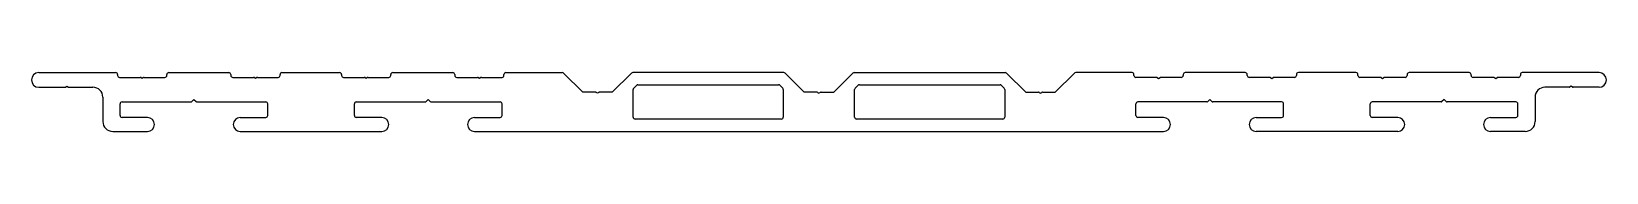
# Model space of a CAD drawing. Extents: x 2949 to 3269, y 1624 to 1636.
import ezdxf

# ---------------------------------------------------------------- set-up
doc = ezdxf.new("R2010")
doc.units = 0
doc.layers.get('0').update_dxf_attribs({"linetype": 'CONTINUOUS'})

msp = doc.modelspace()

# ---------------------------------------------------------------- linework, layer by layer
at = {"color": 0}
for p, q in [((2950.53, 1635.94), (2966.13, 1635.94)), ((2966.53, 1635.54), (2966.53, 1635.34)), ((2976.53, 1635.34), (2976.53, 1635.54)), ((2976.93, 1635.94), (2989.13, 1635.94)), ((2989.53, 1635.54), (2989.53, 1635.34)), ((2999.53, 1635.34), (2999.53, 1635.54)), ((2999.93, 1635.94), (3011.63, 1635.94)), ((3012.03, 1635.54), (3012.03, 1635.34)), ((3022.03, 1635.34), (3022.03, 1635.54)), ((3022.43, 1635.94), (3034.63, 1635.94)), ((3035.03, 1635.54), (3035.03, 1635.34)), ((3045.03, 1635.34), (3045.03, 1635.54)), ((3045.43, 1635.94), (3056.87, 1635.94)), ((3061.03, 1631.94), (3057.15, 1635.82)), ((3067.03, 1631.94), (3070.92, 1635.82)), ((3101.87, 1635.94), (3071.2, 1635.94)), ((3106.03, 1631.94), (3102.15, 1635.82)), ((3112.03, 1631.94), (3115.92, 1635.82)), ((3116.2, 1635.94), (3146.87, 1635.94)), ((3151.03, 1631.94), (3147.15, 1635.82)), ((3157.03, 1631.94), (3160.92, 1635.82)), ((3172.63, 1635.94), (3161.2, 1635.94)), ((3173.03, 1635.34), (3173.03, 1635.54)), ((3183.03, 1635.54), (3183.03, 1635.34)), ((3195.63, 1635.94), (3183.43, 1635.94)), ((3196.03, 1635.34), (3196.03, 1635.54)), ((3206.03, 1635.54), (3206.03, 1635.34)), ((3218.13, 1635.94), (3206.43, 1635.94)), ((3218.53, 1635.34), (3218.53, 1635.54)), ((3228.53, 1635.54), (3228.53, 1635.34)), ((3241.13, 1635.94), (3228.93, 1635.94)), ((3241.53, 1635.34), (3241.53, 1635.54)), ((3251.53, 1635.54), (3251.53, 1635.34)), ((3267.53, 1635.94), (3251.93, 1635.94)), ((2950.53, 1632.94), (2955.82, 1632.94)), ((2955.95, 1632.97), (2956.23, 1633.14)), ((2956.23, 1633.14), (2956.52, 1632.97)), ((2956.65, 1632.94), (2961.53, 1632.94)), ((2966.93, 1634.94), (2971.12, 1634.94)), ((2971.53, 1634.74), (2971.25, 1634.9)), ((2971.82, 1634.9), (2971.53, 1634.74)), ((2971.95, 1634.94), (2976.13, 1634.94)), ((2989.93, 1634.94), (2994.12, 1634.94)), ((2994.53, 1634.74), (2994.25, 1634.9)), ((2994.82, 1634.9), (2994.53, 1634.74)), ((2994.95, 1634.94), (2999.13, 1634.94)), ((3012.43, 1634.94), (3016.62, 1634.94)), ((3017.03, 1634.74), (3016.75, 1634.9)), ((3017.32, 1634.9), (3017.03, 1634.74)), ((3017.45, 1634.94), (3021.63, 1634.94)), ((3035.43, 1634.94), (3039.62, 1634.94)), ((3040.03, 1634.74), (3039.75, 1634.9)), ((3040.32, 1634.9), (3040.03, 1634.74)), ((3040.45, 1634.94), (3044.63, 1634.94)), ((3071.28, 1626.84), (3071.28, 1632.48)), ((3071.4, 1632.77), (3071.95, 1633.32)), ((3072.24, 1633.44), (3100.83, 1633.44)), ((3101.12, 1633.32), (3101.67, 1632.77)), ((3101.78, 1632.48), (3101.78, 1626.84)), ((3116.28, 1626.84), (3116.28, 1632.48)), ((3116.4, 1632.77), (3116.95, 1633.32)), ((3117.24, 1633.44), (3145.83, 1633.44)), ((3146.12, 1633.32), (3146.67, 1632.77)), ((3146.78, 1632.48), (3146.78, 1626.84)), ((3177.62, 1634.94), (3173.43, 1634.94)), ((3177.75, 1634.9), (3178.03, 1634.74)), ((3178.03, 1634.74), (3178.32, 1634.9)), ((3182.63, 1634.94), (3178.45, 1634.94)), ((3200.62, 1634.94), (3196.43, 1634.94)), ((3200.75, 1634.9), (3201.03, 1634.74)), ((3201.03, 1634.74), (3201.32, 1634.9)), ((3205.63, 1634.94), (3201.45, 1634.94)), ((3223.12, 1634.94), (3218.93, 1634.94)), ((3223.25, 1634.9), (3223.53, 1634.74)), ((3223.53, 1634.74), (3223.82, 1634.9)), ((3228.13, 1634.94), (3223.95, 1634.94)), ((3246.12, 1634.94), (3241.93, 1634.94)), ((3246.25, 1634.9), (3246.53, 1634.74)), ((3246.53, 1634.74), (3246.82, 1634.9)), ((3251.13, 1634.94), (3246.95, 1634.94)), ((3261.42, 1632.94), (3256.53, 1632.94)), ((3261.83, 1633.14), (3261.55, 1632.97)), ((3262.12, 1632.97), (3261.83, 1633.14)), ((3267.53, 1632.94), (3262.25, 1632.94)), ((2963.53, 1630.94), (2963.53, 1625.94)), ((2967.03, 1627.19), (2967.03, 1629.54)), ((2967.43, 1629.94), (2981.43, 1629.94)), ((2981.61, 1630.01), (2982.03, 1630.44)), ((2982.03, 1630.44), (2982.46, 1630.01)), ((2982.64, 1629.94), (2996.63, 1629.94)), ((2997.03, 1627.19), (2997.03, 1629.54)), ((3014.63, 1627.19), (3014.63, 1629.54)), ((3015.03, 1629.94), (3029.03, 1629.94)), ((3029.21, 1630.01), (3029.63, 1630.44)), ((3029.63, 1630.44), (3030.06, 1630.01)), ((3030.24, 1629.94), (3044.23, 1629.94)), ((3044.63, 1627.19), (3044.63, 1629.54)), ((3063.62, 1631.94), (3061.03, 1631.94)), ((3064.03, 1631.74), (3063.75, 1631.9)), ((3064.32, 1631.9), (3064.03, 1631.74)), ((3067.03, 1631.94), (3064.45, 1631.94)), ((3108.62, 1631.94), (3106.03, 1631.94)), ((3108.75, 1631.9), (3109.03, 1631.74)), ((3109.32, 1631.9), (3109.03, 1631.74)), ((3109.45, 1631.94), (3112.03, 1631.94)), ((3151.03, 1631.94), (3153.62, 1631.94)), ((3153.75, 1631.9), (3154.03, 1631.74)), ((3154.03, 1631.74), (3154.32, 1631.9)), ((3154.45, 1631.94), (3157.03, 1631.94)), ((3173.43, 1627.19), (3173.43, 1629.54)), ((3187.83, 1629.94), (3173.83, 1629.94)), ((3188.43, 1630.44), (3188.01, 1630.01)), ((3188.86, 1630.01), (3188.43, 1630.44)), ((3203.03, 1629.94), (3189.04, 1629.94)), ((3203.43, 1627.19), (3203.43, 1629.54)), ((3221.03, 1627.19), (3221.03, 1629.54)), ((3235.43, 1629.94), (3221.43, 1629.94)), ((3236.03, 1630.44), (3235.61, 1630.01)), ((3236.46, 1630.01), (3236.03, 1630.44)), ((3250.63, 1629.94), (3236.64, 1629.94)), ((3251.03, 1627.19), (3251.03, 1629.54)), ((3254.53, 1630.94), (3254.53, 1625.94)), ((2972.61, 1626.79), (2967.43, 1626.79)), ((2991.46, 1626.79), (2996.63, 1626.79)), ((3020.21, 1626.79), (3015.03, 1626.79)), ((3039.06, 1626.79), (3044.23, 1626.79)), ((3101.38, 1626.44), (3071.68, 1626.44)), ((3146.38, 1626.44), (3116.68, 1626.44)), ((3179.01, 1626.79), (3173.83, 1626.79)), ((3197.86, 1626.79), (3203.03, 1626.79)), ((3226.61, 1626.79), (3221.43, 1626.79)), ((3245.46, 1626.79), (3250.63, 1626.79)), ((2965.53, 1623.94), (2972.61, 1623.94)), ((2991.46, 1623.94), (3020.21, 1623.94)), ((3039.06, 1623.94), (3179.01, 1623.94)), ((3226.61, 1623.94), (3197.86, 1623.94)), ((3252.53, 1623.94), (3245.46, 1623.94))]:
    msp.add_line(p, q, dxfattribs=at)
for centre, radius, start, end in [((2950.53, 1634.44), 1.5, 90, 270), ((2966.13, 1635.54), 0.4, 0, 90), ((2966.93, 1635.34), 0.4, 180, 270), ((2976.13, 1635.34), 0.4, 270, 0), ((2976.93, 1635.54), 0.4, 90, 180), ((2989.13, 1635.54), 0.4, 0, 90), ((2989.93, 1635.34), 0.4, 180, 270), ((2999.13, 1635.34), 0.4, 270, 0), ((2999.93, 1635.54), 0.4, 90, 180), ((3011.63, 1635.54), 0.4, 0, 90), ((3012.43, 1635.34), 0.4, 180, 270), ((3021.63, 1635.34), 0.4, 270, 0), ((3022.43, 1635.54), 0.4, 90, 180), ((3034.63, 1635.54), 0.4, 0, 90), ((3035.43, 1635.34), 0.4, 180, 270), ((3044.63, 1635.34), 0.4, 270, 0), ((3045.43, 1635.54), 0.4, 90, 180), ((3056.87, 1635.54), 0.4, 45, 90), ((3071.2, 1635.54), 0.4, 90, 135), ((3101.87, 1635.54), 0.4, 45, 90), ((3116.2, 1635.54), 0.4, 90, 135), ((3146.87, 1635.54), 0.4, 45, 90), ((3161.2, 1635.54), 0.4, 90, 135), ((3172.63, 1635.54), 0.4, 0, 90), ((3173.43, 1635.34), 0.4, 180, 270), ((3182.63, 1635.34), 0.4, 270, 0), ((3183.43, 1635.54), 0.4, 90, 180), ((3195.63, 1635.54), 0.4, 0, 90), ((3196.43, 1635.34), 0.4, 180, 270), ((3205.63, 1635.34), 0.4, 270, 0), ((3206.43, 1635.54), 0.4, 90, 180), ((3218.13, 1635.54), 0.4, 0, 90), ((3218.93, 1635.34), 0.4, 180, 270), ((3228.13, 1635.34), 0.4, 270, 0), ((3228.93, 1635.54), 0.4, 90, 180), ((3241.13, 1635.54), 0.4, 0, 90), ((3241.93, 1635.34), 0.4, 180, 270), ((3251.13, 1635.34), 0.4, 270, 0), ((3251.93, 1635.54), 0.4, 90, 180), ((3267.53, 1634.44), 1.5, 270, 90), ((2955.82, 1633.19), 0.25, 270, 300), ((2956.65, 1633.19), 0.25, 240, 270), ((2961.53, 1630.94), 2, 0, 90), ((2971.12, 1634.69), 0.25, 60, 90), ((2971.95, 1634.69), 0.25, 90, 120), ((2994.12, 1634.69), 0.25, 60, 90), ((2994.95, 1634.69), 0.25, 90, 120), ((3016.62, 1634.69), 0.25, 60, 90), ((3017.45, 1634.69), 0.25, 90, 120), ((3039.62, 1634.69), 0.25, 60, 90), ((3040.45, 1634.69), 0.25, 90, 120), ((3071.68, 1632.48), 0.4, 135, 180), ((3072.24, 1633.04), 0.4, 90, 135), ((3100.83, 1633.04), 0.4, 45, 90), ((3101.38, 1632.48), 0.4, 0, 45), ((3116.68, 1632.48), 0.4, 135, 180), ((3117.24, 1633.04), 0.4, 90, 135), ((3145.83, 1633.04), 0.4, 45, 90), ((3146.38, 1632.48), 0.4, 0, 45), ((3177.62, 1634.69), 0.25, 60, 90), ((3178.45, 1634.69), 0.25, 90, 120), ((3200.62, 1634.69), 0.25, 60, 90), ((3201.45, 1634.69), 0.25, 90, 120), ((3223.12, 1634.69), 0.25, 60, 90), ((3223.95, 1634.69), 0.25, 90, 120), ((3246.12, 1634.69), 0.25, 60, 90), ((3246.95, 1634.69), 0.25, 90, 120), ((3256.53, 1630.94), 2, 90, 180), ((3261.42, 1633.19), 0.25, 270, 300), ((3262.25, 1633.19), 0.25, 240, 270), ((2967.43, 1629.54), 0.4, 90, 180), ((2981.43, 1630.19), 0.25, 270, 315), ((2982.64, 1630.19), 0.25, 225, 270), ((2996.63, 1629.54), 0.4, 0, 90), ((3015.03, 1629.54), 0.4, 90, 180), ((3029.03, 1630.19), 0.25, 270, 315), ((3030.24, 1630.19), 0.25, 225, 270), ((3044.23, 1629.54), 0.4, 0, 90), ((3063.62, 1631.69), 0.25, 60, 90), ((3064.45, 1631.69), 0.25, 90, 120), ((3108.62, 1631.69), 0.25, 60, 90), ((3109.45, 1631.69), 0.25, 90, 120), ((3153.62, 1631.69), 0.25, 60, 90), ((3154.45, 1631.69), 0.25, 90, 120), ((3173.83, 1629.54), 0.4, 90, 180), ((3187.83, 1630.19), 0.25, 270, 315), ((3189.04, 1630.19), 0.25, 225, 270), ((3203.03, 1629.54), 0.4, 0, 90), ((3221.43, 1629.54), 0.4, 90, 180), ((3235.43, 1630.19), 0.25, 270, 315), ((3236.64, 1630.19), 0.25, 225, 270), ((3250.63, 1629.54), 0.4, 0, 90), ((2965.53, 1625.94), 2, 180, 270), ((2967.43, 1627.19), 0.4, 180, 270), ((2972.61, 1625.36), 1.42, 270, 90), ((2991.46, 1625.36), 1.42, 90, 270), ((2996.63, 1627.19), 0.4, 270, 360), ((3015.03, 1627.19), 0.4, 180, 270), ((3020.21, 1625.36), 1.42, 270, 90), ((3039.06, 1625.36), 1.42, 90, 270), ((3044.23, 1627.19), 0.4, 270, 360), ((3071.68, 1626.84), 0.4, 180, 270), ((3101.38, 1626.84), 0.4, 270, 0), ((3116.68, 1626.84), 0.4, 180, 270), ((3146.38, 1626.84), 0.4, 270, 0), ((3173.83, 1627.19), 0.4, 180, 270), ((3179.01, 1625.36), 1.42, 270, 90), ((3197.86, 1625.36), 1.42, 90, 270), ((3203.03, 1627.19), 0.4, 270, 0), ((3221.43, 1627.19), 0.4, 180, 270), ((3226.61, 1625.36), 1.42, 270, 90), ((3245.46, 1625.36), 1.42, 90, 270), ((3250.63, 1627.19), 0.4, 270, 0), ((3252.53, 1625.94), 2, 270, 0)]:
    msp.add_arc(centre, radius, start, end, dxfattribs=at)

doc.saveas('drawing.dxf')
